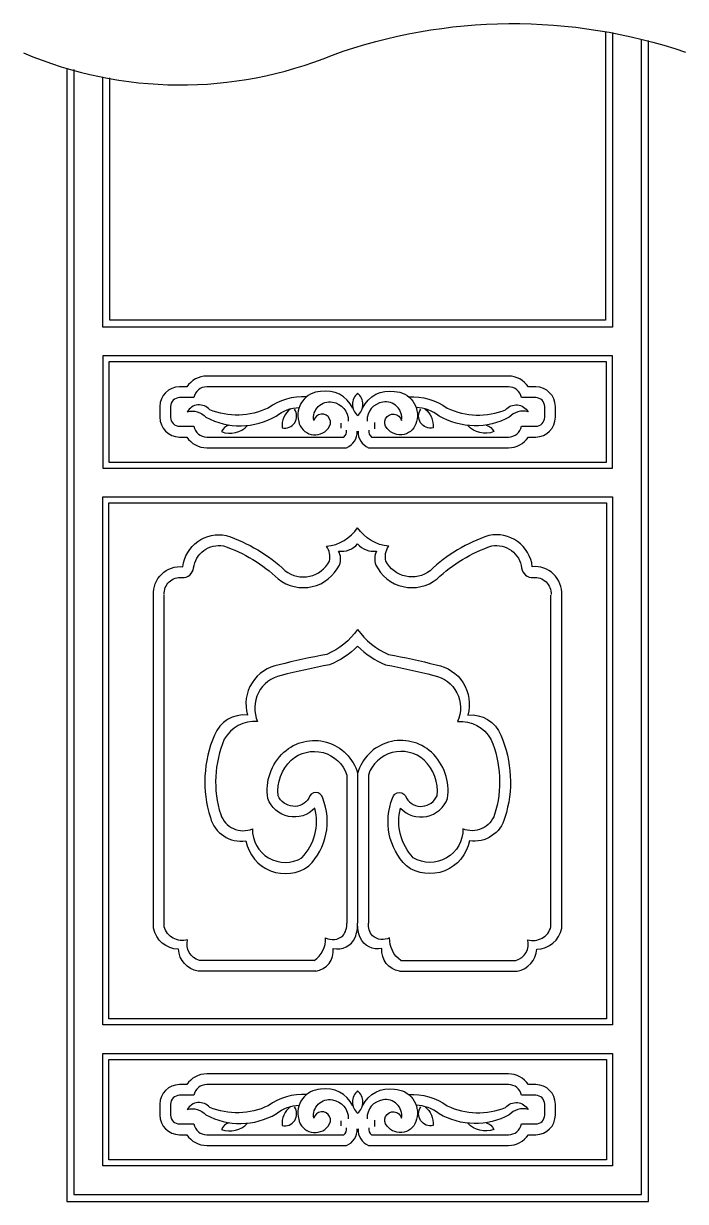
# Model space of a CAD drawing. Header units: metres. Extents: x -1180 to -715, y 0 to 829.
import ezdxf

# ---------------------------------------------------------------- set-up
doc = ezdxf.new("R2010")
doc.units = ezdxf.units.M
doc.layers.add('3', color=3, linetype='Continuous')
doc.layers.add('4', color=4, linetype='Continuous')

msp = doc.modelspace()

# ---------------------------------------------------------------- linework, layer by layer
at = {"layer": '3'}
for p, q in [((-933.41, 547.95), (-933.41, 543.51)), ((-952.81, 300), (-952.81, 195.71)), ((-945.25, 301.12), (-945.25, 195.71)), ((-937.69, 300), (-937.69, 195.71)), ((-933.41, 57.12), (-933.41, 52.68))]:
    msp.add_line(p, q, dxfattribs=at)
for points in [[(-1180.35, 808, 0.2), (-962.92, 806.48, -0.17), (-714.55, 808.55)], [(-944.96, 541.92, 0.31), (-937.51, 530.2), (-839.16, 530.2, 0.25), (-825.01, 537.76), (-819.92, 537.76, 0.41), (-806.06, 551.62), (-806.06, 559.18, 0.41), (-819.92, 573.04), (-825.01, 573.04, 0.25), (-839.16, 580.6), (-1051.34, 580.6, 0.25), (-1065.49, 573.04), (-1070.58, 573.04, 0.41), (-1084.44, 559.18), (-1084.44, 551.62, 0.41), (-1070.58, 537.76), (-1065.49, 537.76, 0.25), (-1051.34, 530.2), (-952.99, 530.2, 0.31), (-945.54, 541.93, 0.31)], [(-937.32, 542.5, 0.28), (-935.54, 537.76), (-839.16, 537.76, 0.36), (-829.9, 545.32), (-819.92, 545.32, 0.41), (-813.62, 551.62), (-813.62, 559.18, 0.41), (-819.92, 565.48), (-829.9, 565.48, 0.36), (-839.16, 573.04), (-1051.34, 573.04, 0.36), (-1060.6, 565.48), (-1070.58, 565.48, 0.41), (-1076.88, 559.18), (-1076.88, 551.62, 0.41), (-1070.58, 545.32), (-1060.6, 545.32, 0.36), (-1051.34, 537.76), (-954.96, 537.76, 0.28), (-953.18, 542.5)], [(-981.14, 565.98, 0.18), (-1008.24, 558.12, -0.21), (-1049.37, 556.99, 0.52), (-1065.21, 555.48, -0.29), (-1052.01, 551.71, 0.26), (-1002.58, 552.47, -0.16), (-986.34, 558.53)], [(-948.7, 558.14, 0.34), (-971.27, 569.8, 0.48), (-986.74, 548.7, 0.64), (-965.99, 543.8, 1.29), (-976.17, 549.45, -0.52), (-962.97, 562.27, -0.39), (-951.91, 548.99)], [(-941.8, 558.14, -0.34), (-919.23, 569.8, -0.48), (-903.76, 548.7, -0.64), (-924.51, 543.8, -1.29), (-914.33, 549.45, 0.52), (-927.53, 562.27, 0.39), (-938.59, 548.99)], [(-909.36, 565.98, -0.18), (-882.26, 558.12, 0.21), (-841.13, 556.99, -0.52), (-825.29, 555.48, 0.29), (-838.49, 551.71, -0.26), (-887.92, 552.47, 0.16), (-904.16, 558.53)], [(-992.56, 557.6, 0.25), (-998.43, 544.18, 0.69), (-989.76, 557.37, 0.69)], [(-897.94, 557.6, -0.25), (-892.07, 544.18, -0.69), (-900.74, 557.37, -0.69)], [(-1035.82, 546.18, 0.21), (-1041.07, 541.54, 0.31), (-1022.85, 545.82, 0.3)], [(-854.68, 546.18, -0.21), (-849.43, 541.54, -0.31), (-867.65, 545.82, -0.3)], [(-1088.89, 426.57, -0.46), (-1068.19, 446.52, -0.44), (-1037.7, 468.48, -0.11), (-996.19, 443.7, 0.47), (-965.13, 450.46, 0.22), (-967.11, 460.9, 0.22), (-945.25, 473.82, 0.22)], [(-801.61, 426.57, 0.46), (-822.31, 446.52, 0.44), (-852.8, 468.48, 0.11), (-894.31, 443.7, -0.47), (-925.37, 450.46, -0.22), (-923.39, 460.9, -0.22), (-945.25, 473.82, -0.22)], [(-1081.34, 426.98, -0.46), (-1068.88, 438.99, 0.41), (-1060.68, 445.65, -0.43), (-1039.66, 461.17, -0.11), (-1001.12, 437.95, 0.48), (-958.05, 447.73, 0.22), (-958.64, 457.48, 0.25), (-945.25, 462.59, 0.25), (-931.86, 457.48, 0.22), (-932.45, 447.73, 0.48), (-889.38, 437.95, -0.11), (-850.84, 461.17, -0.43), (-829.82, 445.65, 0.41), (-821.62, 438.99, -0.46), (-809.16, 426.98)], [(-975.77, 169.47), (-1056.55, 169.47, -0.41), (-1064.92, 184.13, -0.42), (-1081.33, 193.24), (-1081.33, 426.57)], [(-914.73, 169.47), (-833.95, 169.47, 0.41), (-825.58, 184.13, 0.42), (-809.17, 193.24), (-809.17, 426.57)], [(-945.25, 402.41, -0.14), (-967.02, 384.8, 0.02), (-1000.57, 377.42, 0.45), (-1022.74, 342.21, 0.33), (-1046.05, 328.01, 0.18), (-1048.89, 270.08, 0.38), (-1023.88, 253.61, 0.55), (-979.53, 236.01, 0.3), (-969.81, 283.71, 0.83), (-979.53, 283.71, -0.61), (-1001.14, 285.42, -0.24), (-992.04, 310.4, -0.54), (-952.81, 300)], [(-945.25, 402.41, 0.14), (-923.48, 384.8, -0.02), (-889.93, 377.42, -0.45), (-867.76, 342.21, -0.33), (-844.45, 328.01, -0.18), (-841.61, 270.08, -0.38), (-866.62, 253.61, -0.55), (-910.97, 236.01, -0.3), (-920.69, 283.71, -0.83), (-910.97, 283.71, 0.61), (-889.36, 285.42, 0.24), (-898.46, 310.4, 0.54), (-937.69, 300)], [(-945.25, 390.61, -0.1), (-964.93, 377.49, 0.02), (-998.99, 370.01, 0.48), (-1015.62, 337.55, 0.3), (-1039.07, 325.1, 0.18), (-1041.63, 272.2, 0.44), (-1019.33, 262.13, 0.59), (-984.43, 241.8, 0.26), (-975.43, 276.7, -0.56), (-1008.51, 283.52, -0.25), (-997.17, 315.96, -0.56), (-945.25, 301.12)], [(-945.25, 390.61, 0.1), (-925.57, 377.49, -0.02), (-891.51, 370.01, -0.48), (-874.88, 337.55, -0.3), (-851.43, 325.1, -0.18), (-848.87, 272.2, -0.44), (-871.17, 262.13, -0.59), (-906.07, 241.8, -0.26), (-915.07, 276.7, 0.56), (-881.99, 283.52, 0.25), (-893.33, 315.96, 0.56), (-945.25, 301.12)], [(-974.76, 161.91), (-1057.57, 161.91, -0.34), (-1071.38, 177.39, -0.35), (-1088.89, 192.2)], [(-975.77, 169.47, 0.26), (-967.76, 185.51, 0.31), (-955.76, 186.85, 0.19), (-952.81, 195.71, 0.09)], [(-974.76, 161.91, 0.4), (-962.4, 178.01, 0.37), (-947.03, 185.76, 0.11), (-945.25, 195.71, 0.04)], [(-915.74, 161.91, -0.4), (-928.1, 178.01, -0.37), (-943.47, 185.76, -0.11), (-945.25, 195.71, -0.04)], [(-914.73, 169.47, -0.26), (-922.74, 185.51, -0.31), (-934.74, 186.85, -0.19), (-937.69, 195.71, -0.09)], [(-915.74, 161.91), (-832.93, 161.91, 0.34), (-819.12, 177.39, 0.35), (-801.61, 192.2)], [(-944.96, 51.1, 0.31), (-937.51, 39.37), (-839.16, 39.37, 0.25), (-825.01, 46.93), (-819.92, 46.93, 0.41), (-806.06, 60.79), (-806.06, 68.35, 0.41), (-819.92, 82.21), (-825.01, 82.21, 0.25), (-839.16, 89.77), (-1051.34, 89.77, 0.25), (-1065.49, 82.21), (-1070.58, 82.21, 0.41), (-1084.44, 68.35), (-1084.44, 60.79, 0.41), (-1070.58, 46.93), (-1065.49, 46.93, 0.25), (-1051.34, 39.37), (-952.99, 39.37, 0.31), (-945.54, 51.1, 0.31)], [(-937.32, 51.67, 0.28), (-935.54, 46.93), (-839.16, 46.93, 0.36), (-829.9, 54.49), (-819.92, 54.49, 0.41), (-813.62, 60.79), (-813.62, 68.35, 0.41), (-819.92, 74.65), (-829.9, 74.65, 0.36), (-839.16, 82.21), (-1051.34, 82.21, 0.36), (-1060.6, 74.65), (-1070.58, 74.65, 0.41), (-1076.88, 68.35), (-1076.88, 60.79, 0.41), (-1070.58, 54.49), (-1060.6, 54.49, 0.36), (-1051.34, 46.93), (-954.96, 46.93, 0.28), (-953.18, 51.67)], [(-981.14, 75.16, 0.18), (-1008.24, 67.29, -0.21), (-1049.37, 66.16, 0.52), (-1065.21, 64.65, -0.29), (-1052.01, 60.89, 0.26), (-1002.58, 61.64, -0.16), (-986.34, 67.71)], [(-948.7, 67.31, 0.34), (-971.27, 78.97, 0.48), (-986.74, 57.87, 0.64), (-965.99, 52.97, 1.29), (-976.17, 58.62, -0.52), (-962.97, 71.44, -0.39), (-951.91, 58.16)], [(-941.8, 67.31, -0.34), (-919.23, 78.97, -0.48), (-903.76, 57.87, -0.64), (-924.51, 52.97, -1.29), (-914.33, 58.62, 0.52), (-927.53, 71.44, 0.39), (-938.59, 58.16)], [(-909.36, 75.16, -0.18), (-882.26, 67.29, 0.21), (-841.13, 66.16, -0.52), (-825.29, 64.65, 0.29), (-838.49, 60.89, -0.26), (-887.92, 61.64, 0.16), (-904.16, 67.71)], [(-992.56, 66.77, 0.25), (-998.43, 53.35, 0.69), (-989.76, 66.54, 0.69)], [(-897.94, 66.77, -0.25), (-892.07, 53.35, -0.69), (-900.74, 66.54, -0.69)], [(-1035.82, 55.35, 0.21), (-1041.07, 50.71, 0.31), (-1022.85, 54.99, 0.3)], [(-854.68, 55.35, -0.21), (-849.43, 50.71, -0.31), (-867.65, 54.99, -0.3)]]:
    msp.add_lwpolyline(points, format="xyb", dxfattribs=at)
for points in [[(-765.9, 822.46), (-765.9, 615.03), (-1124.6, 615.03), (-1124.6, 791.12)], [(-1145.05, 796.35), (-1145.05, 4.95), (-745.45, 4.95), (-745.45, 817.44)], [(-957, 547.54), (-957, 543.91)], [(-933.41, 547.54), (-933.41, 543.91)], [(-1088.89, 192.2), (-1088.89, 426.57)], [(-801.61, 192.2), (-801.61, 426.57)], [(-957, 56.72), (-957, 53.08)], [(-933.41, 56.72), (-933.41, 53.08)]]:
    msp.add_lwpolyline(points, dxfattribs=at)
for points in [[(-1124.6, 595), (-1124.6, 515.8), (-765.9, 515.8), (-765.9, 595)], [(-1120.28, 590.68), (-1120.28, 520.12), (-770.22, 520.12), (-770.22, 590.68)], [(-1124.6, 124.2), (-1124.6, 495.78), (-765.9, 495.78), (-765.9, 124.2)], [(-1120.28, 128.52), (-1120.28, 491.46), (-770.22, 491.46), (-770.22, 128.52)], [(-1124.6, 24.97), (-1124.6, 104.18), (-765.9, 104.18), (-765.9, 24.98)], [(-1120.28, 29.3), (-1120.28, 99.85), (-770.22, 99.85), (-770.22, 29.29)]]:
    msp.add_lwpolyline(points, close=True, dxfattribs=at)
for centre, start, end in [((-938.7, 560.74), 129.92, 229.99), ((-951.78, 560.74), 310.01, 50.08), ((-938.7, 69.91), 129.92, 229.99), ((-951.78, 69.91), 310.01, 50.08)]:
    msp.add_arc(centre, 10.19, start, end, dxfattribs=at)
at = {"layer": '4'}
for points in [[(-770.85, 823.07), (-770.85, 619.98), (-1119.65, 619.98), (-1119.65, 790.52)], [(-1150, 797.25), (-1150, 0), (-740.5, 0), (-740.5, 816.61)]]:
    msp.add_lwpolyline(points, dxfattribs=at)

doc.saveas('drawing.dxf')
